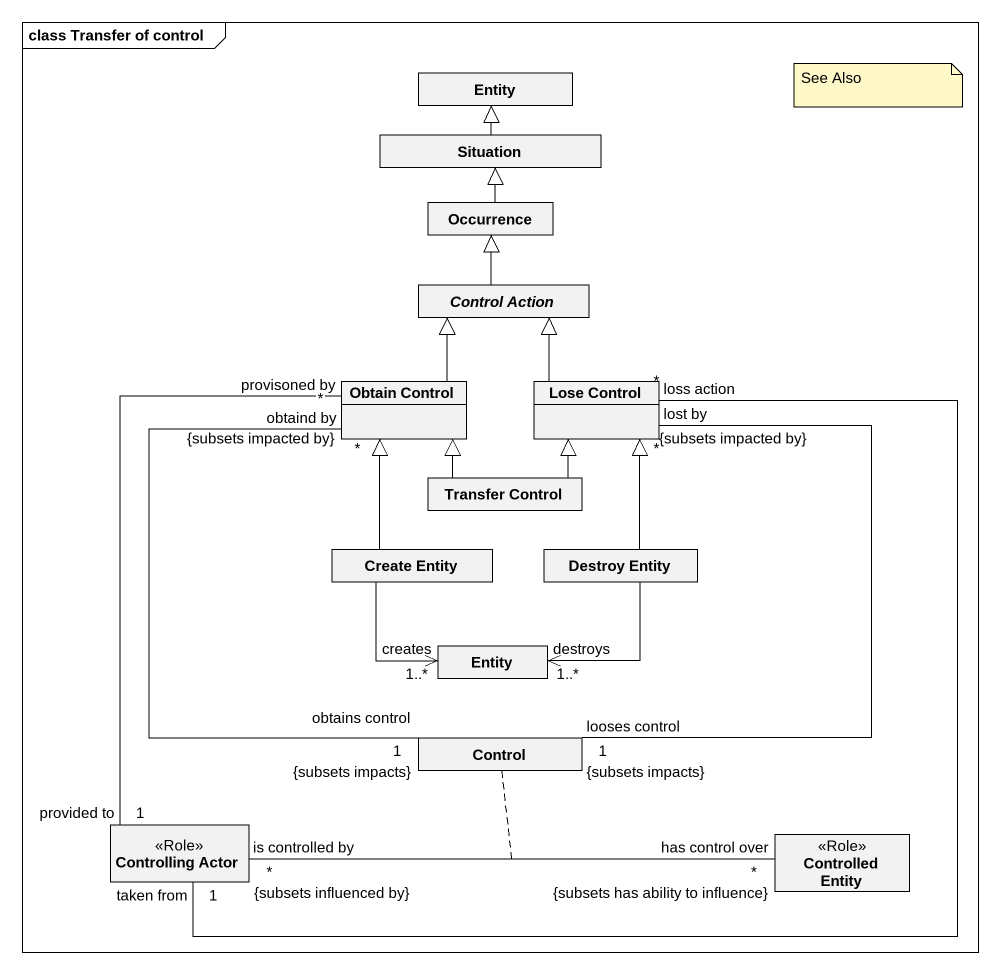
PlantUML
@startuml
mainframe class Transfer of control
hide circle
hide empty members
class "Entity" as Entity_
class Situation
class Occurrence
abstract class "Control Action" as Control_Action
class "Obtain Control" as Obtain_Control
class "Lose Control" as Lose_Control
class "Transfer Control" as Transfer_Control
class "Create Entity" as Create_Entity
class "Destroy Entity" as Destroy_Entity
class "Entity" as Entity__2
class "Control" as Control_
class "Controlling Actor" as Controlling_Actor <<Role>>
class "Controlled Entity" as Controlled_Entity <<Role>>
Situation -up-|> Entity_
Occurrence -up-|> Situation
Control_Action -up-|> Occurrence
Obtain_Control -up-|> Control_Action
Obtain_Control "obtaind by\n{subsets impacted by}\n*" -- "obtains control\n{subsets impacts}\n1" Control_
Obtain_Control "provisoned by\n*" -- "provided to\n1" Controlling_Actor
Lose_Control -up-|> Control_Action
Lose_Control "lost by\n{subsets impacted by}\n*" -- "looses control\n{subsets impacts}\n1" Control_
Transfer_Control -up-|> Obtain_Control
Transfer_Control -up-|> Lose_Control
Create_Entity -up-|> Obtain_Control
Create_Entity --> "creates\n1..*" Entity__2
Destroy_Entity -up-|> Lose_Control
Destroy_Entity --> "destroys\n1..*" Entity__2
Controlling_Actor "taken from\n1" -up- "loss action\n*" Lose_Control
Controlling_Actor "is controlled by\n{subsets influenced by}\n*" -right- "has control over\n{subsets has ability to influence}\n*" Controlled_Entity
(Controlling_Actor, Controlled_Entity) .. Control_
note as N1
  See Also
end note
@enduml
